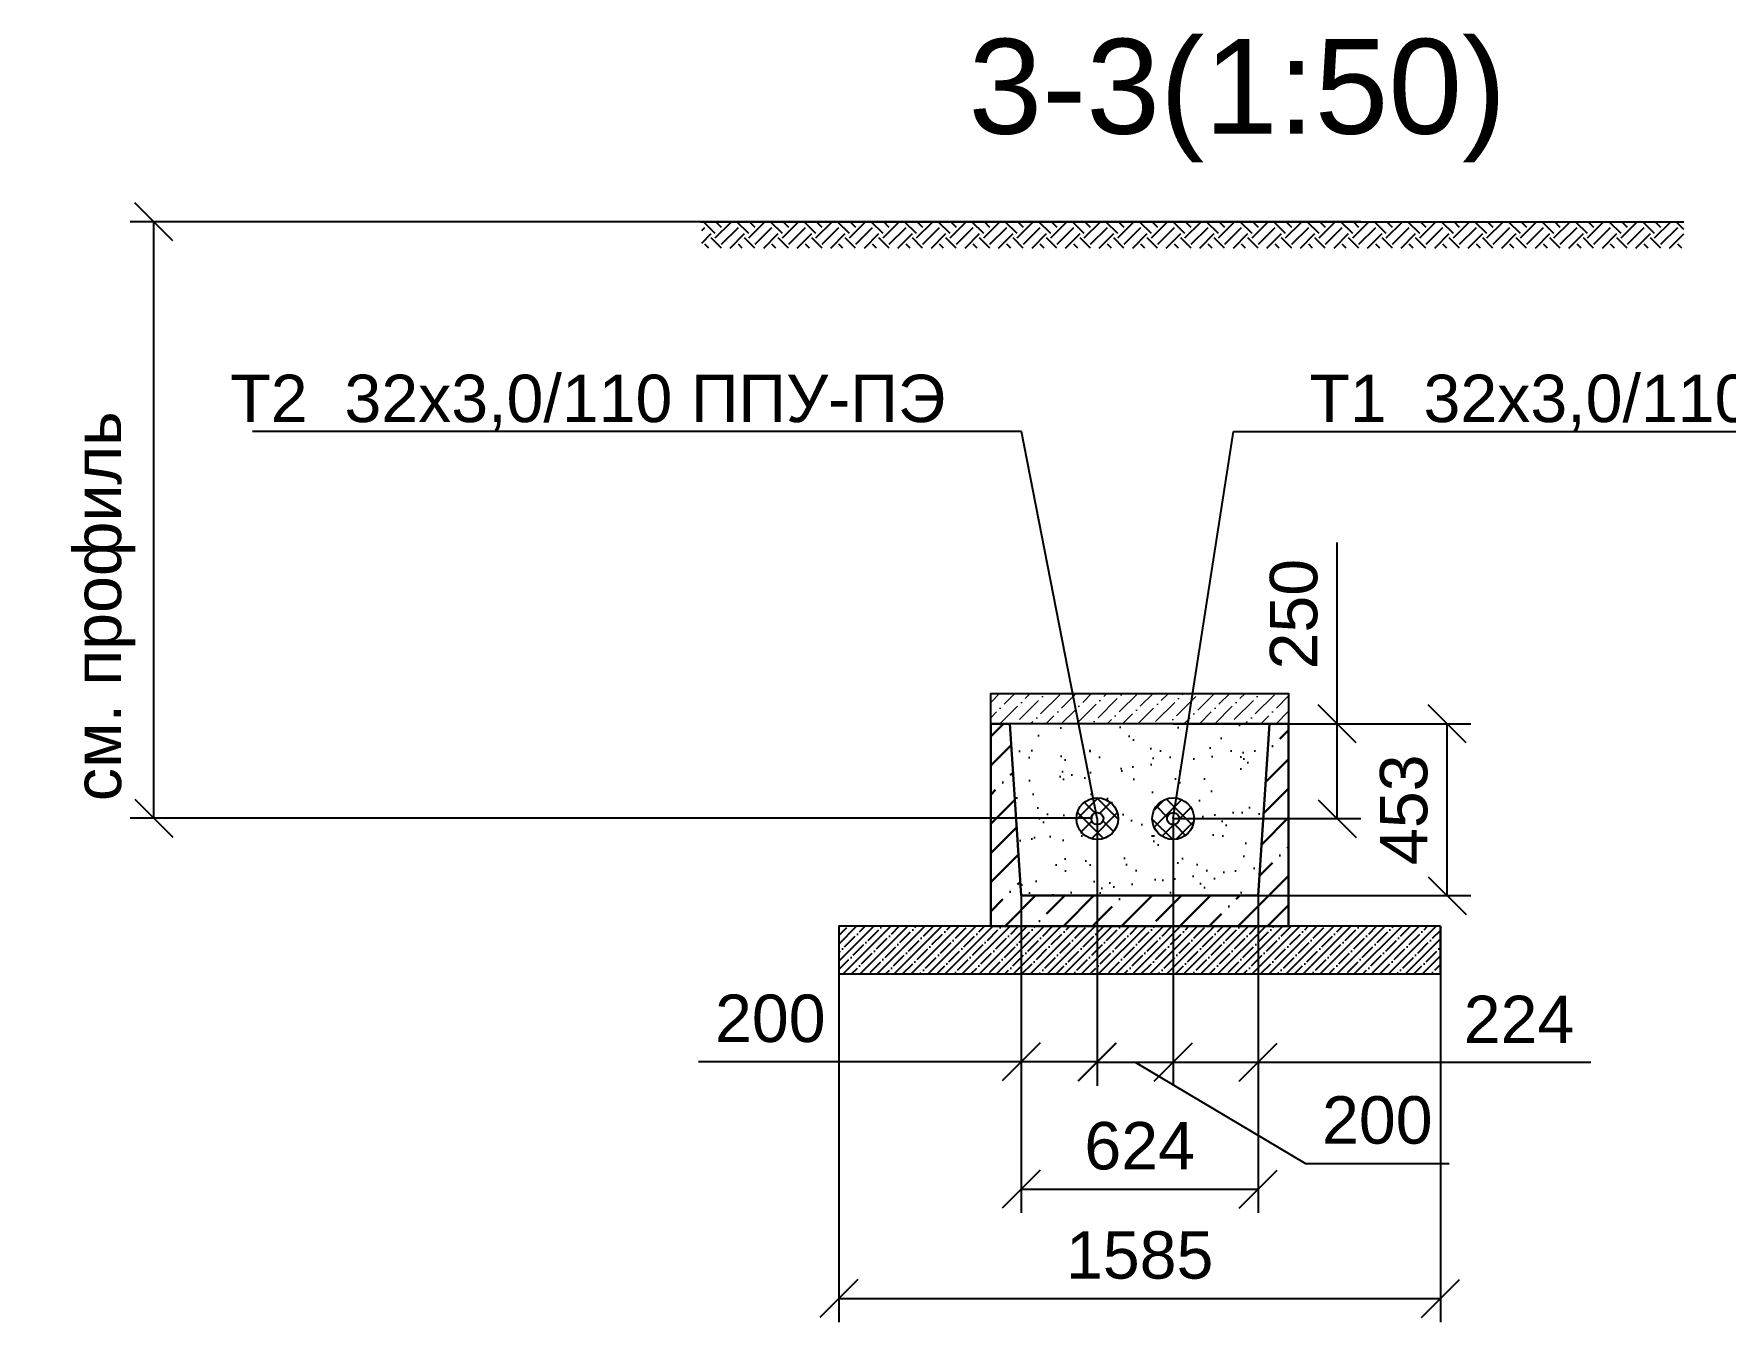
# Model space of a CAD drawing. Header units: millimetres. Extents: x 1990 to 8783, y 397 to 3825.
# Drawn here: x 4020.2 to 4109.3, y 3528.5 to 3596.4 of the extents above; entities that cross this region are included whole.
import ezdxf
from ezdxf import colors
from ezdxf.entities.mleader import LeaderData, LeaderLine
from ezdxf.math import Vec2, Vec3

# ---------------------------------------------------------------- set-up
doc = ezdxf.new("R2010")
doc.units = ezdxf.units.MM
for name, color, linetype, lineweight in [('Основной', 1, 'Continuous', 60), ('размерная', 131, 'Continuous', 30), ('Размерный', 4, 'Continuous', 30)]:
    doc.layers.add(name, color=color, linetype=linetype, lineweight=lineweight)
doc.styles.add('GOST', font='gost.shx', dxfattribs={"oblique": 15})
doc.styles.get("Standard").update_dxf_attribs({"font": 'arial.ttf'})
doc.dimstyles.new('М 1 к 50', dxfattribs={"dimtxt": 2.5, "dimasz": 2, "dimexe": 1.25, "dimexo": 0, "dimgap": 1, "dimtad": 1, "dimdec": 0, "dimlfac": 50, "dimzin": 0, "dimdsep": 46, "dimtxsty": 'GOST', "dimblk": 'OBLIQUE', "dimcen": 0, "dimclrd": 256, "dimclre": 256, "dimclrt": 256, "dimazin": 2, "dimtfac": 1, "dimtdec": 0, "dimtmove": 0, "dimatfit": 3, "dimldrblk": 'NONE', "dimfxl": 1.25, "dimtolj": 1, "dimtzin": 0, "dimlwd": -1, "dimlwe": -1, "dimarcsym": 2})

# ---------------------------------------------------------------- blocks, each defined once
blk = doc.blocks.new('*U373')
at = {"layer": 'Размерный'}
h = blk.add_hatch(dxfattribs=at)
h.set_pattern_fill('ANSI35', color=256, scale=0.85)
h.set_pattern_definition([(45, (-3446932.6355, -1336446.2115), (-3.8166088515, 3.8166088515), []), (45, (-3446928.819, -1336446.2115), (-3.8166088515, 3.8166088515), [6.746875, -1.349375, 0, -1.349375])])
h.paths.add_polyline_path([(19.5, 4), (19.5, 26.5), (17, 26.5), (15.5, 4), (-15.5, 4), (-17, 26.5), (-19.5, 26.5), (-19.5, 4), (-19.5, 0), (-15.5, 0), (15.5, 0), (19.5, 0)])
at = {"layer": 'размерная'}
for p, q in [((-19.5, 4), (-19.5, 26.5)), ((-19.5, 26.5), (-17, 26.5)), ((-15.5, 4), (-17, 26.5)), ((15.5, 4), (17, 26.5)), ((19.5, 26.5), (17, 26.5)), ((19.5, 4), (19.5, 26.5)), ((-19.5, 0), (-19.5, 4)), ((-15.5, 4), (15.5, 4)), ((19.5, 0), (19.5, 4)), ((-19.5, 0), (-15.5, 0)), ((-15.5, 0), (15.5, 0)), ((15.5, 0), (19.5, 0))]:
    blk.add_line(p, q, dxfattribs=at)
blk = doc.blocks.new('_Oblique')
at = {"color": 0, "linetype": 'ByBlock', "lineweight": -2}
blk.add_line((-0.5, -0.5), (0.5, 0.5), dxfattribs=at)
blk = doc.blocks.new('*D385')
at = {"transparency": 16777216}
for p, q in [((4090.093, 3586.53), (4025.238, 3586.53)), ((4026.488, 3555.092), (4026.488, 3586.53)), ((4075.94, 3555.092), (4025.238, 3555.092))]:
    blk.add_line(p, q, dxfattribs=at)
at = {"layer": 'Defpoints', "color": 0, "lineweight": 35, "transparency": 16777216}
for p in [(4026.488, 3586.53), (4090.093, 3586.53), (4075.94, 3555.092)]:
    blk.add_point(p, dxfattribs=at)
at = {"transparency": 16777216, "xscale": 2, "yscale": 2, "zscale": 2}
for p, rotation in [((4026.488, 3586.53), 90), ((4026.488, 3555.092), 270)]:
    blk.add_blockref('_Oblique', p, dxfattribs=dict(at, rotation=rotation))
at = {"transparency": 16777216, "insert": (4023.891, 3566.265), "char_height": 2.5, "attachment_point": 5, "rotation": 90}
blk.add_mtext('\\A1;см. профиль', dxfattribs=at)
blk = doc.blocks.new('_None')
blk = doc.blocks.new('*D407')
at = {"transparency": 16777216}
for p, q in [((4076.2, 3555.072), (4076.2, 3541.006)), ((4072.194, 3551.013), (4072.194, 3541.006)), ((4072.194, 3542.256), (4055.191, 3542.256)), ((4076.2, 3542.256), (4072.194, 3542.256))]:
    blk.add_line(p, q, dxfattribs=at)
at = {"layer": 'Defpoints', "color": 0, "lineweight": 35, "transparency": 16777216}
for p in [(4076.2, 3555.072), (4072.194, 3551.013), (4072.194, 3542.256)]:
    blk.add_point(p, dxfattribs=at)
at = {"transparency": 16777216, "xscale": 2, "yscale": 2, "zscale": 2, "rotation": 180}
blk.add_blockref('_Oblique', (4072.194, 3542.256), dxfattribs=at)
at = {"transparency": 16777216, "xscale": 2, "yscale": 2, "zscale": 2}
blk.add_blockref('_Oblique', (4076.2, 3542.256), dxfattribs=at)
at = {"transparency": 16777216, "insert": (4058.97, 3544.532), "char_height": 2.5, "attachment_point": 5}
blk.add_mtext('\\A1;200', dxfattribs=at)
blk = doc.blocks.new('*D408')
at = {"transparency": 16777216}
for p, q in [((4076.2, 3555.072), (4076.2, 3540.986)), ((4080.2, 3555.072), (4080.2, 3540.986)), ((4076.2, 3542.236), (4080.2, 3542.236)), ((4078.2, 3542.236), (4087.175, 3536.899)), ((4087.175, 3536.899), (4094.733, 3536.899))]:
    blk.add_line(p, q, dxfattribs=at)
at = {"layer": 'Defpoints', "color": 0, "lineweight": 35, "transparency": 16777216}
for p in [(4076.2, 3555.072), (4080.2, 3555.072), (4080.2, 3542.236)]:
    blk.add_point(p, dxfattribs=at)
at = {"transparency": 16777216, "xscale": 2, "yscale": 2, "zscale": 2, "rotation": 180}
blk.add_blockref('_Oblique', (4076.2, 3542.236), dxfattribs=at)
at = {"transparency": 16777216, "xscale": 2, "yscale": 2, "zscale": 2}
blk.add_blockref('_Oblique', (4080.2, 3542.236), dxfattribs=at)
at = {"transparency": 16777216, "insert": (4090.954, 3539.176), "char_height": 2.5, "attachment_point": 5}
blk.add_mtext('\\A1;200', dxfattribs=at)
blk = doc.blocks.new('*D386')
at = {"transparency": 16777216}
for p, q in [((4080.2, 3555.092), (4080.2, 3540.986)), ((4084.672, 3551.013), (4084.672, 3540.986)), ((4080.2, 3542.236), (4084.672, 3542.236)), ((4084.672, 3542.236), (4102.199, 3542.236))]:
    blk.add_line(p, q, dxfattribs=at)
at = {"layer": 'Defpoints', "color": 0, "lineweight": 35, "transparency": 16777216}
for p in [(4080.2, 3555.092), (4084.672, 3551.013), (4084.672, 3542.236)]:
    blk.add_point(p, dxfattribs=at)
at = {"transparency": 16777216, "xscale": 2, "yscale": 2, "zscale": 2, "rotation": 180}
blk.add_blockref('_Oblique', (4080.2, 3542.236), dxfattribs=at)
at = {"transparency": 16777216, "xscale": 2, "yscale": 2, "zscale": 2}
blk.add_blockref('_Oblique', (4084.672, 3542.236), dxfattribs=at)
at = {"transparency": 16777216, "insert": (4098.421, 3544.491), "char_height": 2.5, "attachment_point": 5}
blk.add_mtext('\\A1;224', dxfattribs=at)
blk = doc.blocks.new('*D409')
at = {"transparency": 16777216}
for p, q in [((4072.194, 3551.013), (4072.194, 3534.291)), ((4084.672, 3551.013), (4084.672, 3534.291)), ((4072.194, 3535.541), (4084.672, 3535.541))]:
    blk.add_line(p, q, dxfattribs=at)
at = {"layer": 'Defpoints', "color": 0, "lineweight": 35, "transparency": 16777216}
for p in [(4072.194, 3551.013), (4084.672, 3551.013), (4084.672, 3535.541)]:
    blk.add_point(p, dxfattribs=at)
at = {"transparency": 16777216, "xscale": 2, "yscale": 2, "zscale": 2, "rotation": 180}
blk.add_blockref('_Oblique', (4072.194, 3535.541), dxfattribs=at)
at = {"transparency": 16777216, "xscale": 2, "yscale": 2, "zscale": 2}
blk.add_blockref('_Oblique', (4084.672, 3535.541), dxfattribs=at)
at = {"transparency": 16777216, "insert": (4078.433, 3537.818), "char_height": 2.5, "attachment_point": 5}
blk.add_mtext('\\A1;624', dxfattribs=at)
blk = doc.blocks.new('*D410')
at = {"transparency": 16777216}
for p, q in [((4086.282, 3560.07), (4095.885, 3560.07)), ((4094.635, 3551.013), (4094.635, 3560.07)), ((4084.672, 3551.013), (4095.885, 3551.013))]:
    blk.add_line(p, q, dxfattribs=at)
at = {"layer": 'Defpoints', "color": 0, "lineweight": 35, "transparency": 16777216}
for p in [(4086.282, 3560.07), (4094.635, 3560.07), (4084.672, 3551.013)]:
    blk.add_point(p, dxfattribs=at)
at = {"transparency": 16777216, "xscale": 2, "yscale": 2, "zscale": 2}
for p, rotation in [((4094.635, 3560.07), 90), ((4094.635, 3551.013), 270)]:
    blk.add_blockref('_Oblique', p, dxfattribs=dict(at, rotation=rotation))
at = {"transparency": 16777216, "insert": (4092.358, 3555.541), "char_height": 2.5, "attachment_point": 5, "rotation": 90}
blk.add_mtext('\\A1;453', dxfattribs=at)
blk = doc.blocks.new('*D411')
at = {"transparency": 16777216}
for p, q in [((4088.837, 3560.07), (4088.837, 3569.627)), ((4080.2, 3560.07), (4090.087, 3560.07)), ((4088.837, 3555.072), (4088.837, 3560.07)), ((4080.2, 3555.072), (4090.087, 3555.072))]:
    blk.add_line(p, q, dxfattribs=at)
at = {"layer": 'Defpoints', "color": 0, "lineweight": 35, "transparency": 16777216}
for p in [(4080.2, 3560.07), (4088.837, 3560.07), (4080.2, 3555.072)]:
    blk.add_point(p, dxfattribs=at)
at = {"transparency": 16777216, "xscale": 2, "yscale": 2, "zscale": 2}
for p, rotation in [((4088.837, 3560.07), 90), ((4088.837, 3555.072), 270)]:
    blk.add_blockref('_Oblique', p, dxfattribs=dict(at, rotation=rotation))
at = {"transparency": 16777216, "insert": (4086.56, 3565.848), "char_height": 2.5, "attachment_point": 5, "rotation": 90}
blk.add_mtext('\\A1;250', dxfattribs=at)
blk = doc.blocks.new('*D412')
at = {"transparency": 16777216}
for p, q in [((4062.583, 3549.403), (4062.583, 3528.535)), ((4094.282, 3549.403), (4094.282, 3528.535)), ((4062.583, 3529.785), (4094.282, 3529.785))]:
    blk.add_line(p, q, dxfattribs=at)
at = {"layer": 'Defpoints', "color": 0, "lineweight": 35, "transparency": 16777216}
for p in [(4062.583, 3549.403), (4094.282, 3549.403), (4094.282, 3529.785)]:
    blk.add_point(p, dxfattribs=at)
at = {"transparency": 16777216, "xscale": 2, "yscale": 2, "zscale": 2, "rotation": 180}
blk.add_blockref('_Oblique', (4062.583, 3529.785), dxfattribs=at)
at = {"transparency": 16777216, "xscale": 2, "yscale": 2, "zscale": 2}
blk.add_blockref('_Oblique', (4094.282, 3529.785), dxfattribs=at)
at = {"transparency": 16777216, "insert": (4078.433, 3532.062), "char_height": 2.5, "attachment_point": 5}
blk.add_mtext('\\A1;1585', dxfattribs=at)

msp = doc.modelspace()

# ---------------------------------------------------------------- hatches: boundary and pattern name
h = msp.add_hatch()
h.set_pattern_fill('EARTH', color=256, scale=5, angle=45, style=0)
h.set_pattern_definition([(45, (-22845.1445, 120335.4178), (0, 1.767766953), [1.25, -1.25]), (45, (-22845.4759, 120335.7493), (0, 1.767766953), [1.25, -1.25]), (45, (-22845.8074, 120336.0807), (0, 1.767766953), [1.25, -1.25]), (135, (-22845.8074, 120336.3017), (-1.767766953, 2e-16), [1.25, -1.25]), (135, (-22845.4759, 120336.6332), (-1.767766953, 2e-16), [1.25, -1.25]), (135, (-22845.1445, 120336.9646), (-1.767766953, 2e-16), [1.25, -1.25])])
h.paths.add_polyline_path([(4104.842, 3586.53), (4107.111, 3586.53), (4107.111, 3585.14), (4103.541, 3585.14)])
h.paths.add_polyline_path([(4095.626, 3586.53), (4104.842, 3586.53), (4103.541, 3585.14), (4095.626, 3585.14)])
h.paths.add_polyline_path([(4086.411, 3586.53), (4095.626, 3586.53), (4095.626, 3585.14), (4087.712, 3585.14)])
h.paths.add_polyline_path([(4055.354, 3586.53), (4086.411, 3586.53), (4087.712, 3585.14), (4055.354, 3585.14)])
at = {"lineweight": 20}
h = msp.add_hatch(dxfattribs=at)
h.set_pattern_fill('ANSI36', color=256, scale=0.18)
h.set_pattern_definition([(45, (714.4358, 1010.0421), (0.303083644, 1.111306695), [1.42875, -0.28575, 0, -0.28575])])
h.paths.add_polyline_path([(4070.583, 3561.67), (4070.583, 3560.07), (4086.282, 3560.07), (4086.282, 3561.67)])
h = msp.add_hatch()
h.set_pattern_fill('AR-SAND', color=256, scale=0.047)
h.set_pattern_definition([(37.5, (714.4358, 1010.0421), (-0.0752015, 2.3002422), [0, -1.814576, 0, -2.02946, 0, -1.939925]), (7.5, (714.4358, 1010.042), (2.1127594, 3.369078), [0, -0.978916, 0, -1.635506, 0, -0.626745]), (327.5, (712.9674, 1010.0421), (3.7176641, 0.0067548), [0, -0.5969, 0, -2.14884, 0, -2.80543]), (317.5, (712.9674, 1010.042), (3.5887153, 1.0477678), [0, -0.29845, 0, -1.408684, 0, -1.61163])])
h.paths.add_polyline_path([(4072.194, 3551.013), (4084.672, 3551.013), (4085.275, 3560.07), (4071.59, 3560.07)])
h.paths.add_polyline_path([(4075.1, 3555.072, -1), (4077.3, 3555.072, -1)], flags=16)
h.paths.add_polyline_path([(4081.3, 3555.072, -1), (4079.1, 3555.072, -1)], flags=16)
at = {"lineweight": 25, "ltscale": 0.5}
h = msp.add_hatch(dxfattribs=at)
h.set_pattern_fill('ANSI37', scale=0.2)
h.set_pattern_definition([(45, (557.7502, 994.9641), (-0.44901281, 0.44901281), []), (135, (557.7502, 994.9641), (-0.44901281, -0.44901281), [])])
h.paths.add_polyline_path([(4076.52, 3555.072, -1), (4075.88, 3555.072, -0.358595), (4076.138, 3555.386), (4075.988, 3556.151, 0.358595), (4075.1, 3555.072, 1), (4077.3, 3555.072, 0.472109), (4075.988, 3556.151), (4076.138, 3555.386, -0.472109)])
h.paths.add_polyline_path([(4079.1, 3555.072, 1), (4081.3, 3555.072, 0.369684), (4080.369, 3556.159), (4080.249, 3555.388, -0.369684), (4080.52, 3555.072, -1), (4079.88, 3555.072, -0.46019), (4080.249, 3555.388), (4080.369, 3556.159, 0.46019)])
at = {"ltscale": 50}
h = msp.add_hatch(dxfattribs=at)
h.set_pattern_fill('ANSI35', scale=0.1)
h.set_pattern_definition([(45, (3907.3024, 3530.5827), (-0.4490128, 0.4490128), []), (45, (3907.75143, 3530.5827), (-0.4490128, 0.4490128), [0.79375, -0.15875, 0, -0.15875])])
h.paths.add_polyline_path([(4094.282, 3546.888), (4094.282, 3549.403), (4062.583, 3549.403), (4062.583, 3546.888)])

# ---------------------------------------------------------------- linework, layer by layer
msp.add_line((4055.284, 3586.53), (4107.111, 3586.53))
at = {"lineweight": 25}
msp.add_lwpolyline([(4070.583, 3560.07), (4070.583, 3561.67), (4086.282, 3561.67), (4086.282, 3560.07), (4070.583, 3560.07)], dxfattribs=at)
msp.add_lwpolyline([(4094.282, 3549.403), (4062.583, 3549.403), (4062.583, 3546.888), (4094.282, 3546.888)], close=True)
for centre, radius in [((4076.2, 3555.072), 1.1), ((4080.2, 3555.072), 1.1), ((4076.2, 3555.072), 0.32), ((4080.2, 3555.072), 0.32)]:
    msp.add_circle(centre, radius, dxfattribs=at)

# ---------------------------------------------------------------- block references
at = {"lineweight": 25, "xscale": 0.4025157232704403, "yscale": 0.4025157232704403, "zscale": 0.4025157232704403}
msp.add_blockref('*U373', (4078.433, 3549.403), dxfattribs=at)

# ---------------------------------------------------------------- texts
at = {"layer": 'Основной', "lineweight": 25, "insert": (4069.412, 3596.167, 1.966), "char_height": 5, "width": 25.33818, "attachment_point": 1}
msp.add_mtext('3-3(1:50)', dxfattribs=at)

# ---------------------------------------------------------------- dimensions: what is measured, and where the dimension line sits
dim = msp.add_linear_dim(base=(4026.488, 3586.53), p1=(4075.94, 3555.092), p2=(4090.093, 3586.53), angle=90, text='см. профиль', dimstyle='М 1 к 50', override={"dimtxsty": 'Standard'})
dim.commit()
dim.dimension.update_dxf_attribs({"geometry": '*D385', "text_midpoint": (4026.488, 3566.265), "dimtype": 160})
for base, p1, p2, picture, middle in [((4088.837, 3560.07), (4080.2, 3555.072), (4080.2, 3560.07), '*D411', (4086.56, 3565.848)), ((4094.635, 3560.07), (4084.672, 3551.013), (4086.282, 3560.07), '*D410', (4092.358, 3555.541))]:
    dim = msp.add_linear_dim(base=base, p1=p1, p2=p2, angle=90, dimstyle='М 1 к 50', override={"dimtxsty": 'Standard'})
    dim.commit()
    dim.dimension.update_dxf_attribs({"geometry": picture, "text_midpoint": middle})
for base, p1, p2, override, picture, middle in [((4072.194, 3542.256), (4076.2, 3555.072), (4072.194, 3551.013), {"dimtxsty": 'Standard'}, '*D407', (4058.97, 3542.256)), ((4080.2, 3542.236), (4076.2, 3555.072), (4080.2, 3555.072), {"dimtxsty": 'Standard', "dimtmove": 1}, '*D408', (4088.175, 3536.899)), ((4084.672, 3542.236), (4080.2, 3555.092), (4084.672, 3551.013), {"dimtxsty": 'Standard'}, '*D386', (4098.421, 3542.236))]:
    dim = msp.add_linear_dim(base=base, p1=p1, p2=p2, dimstyle='М 1 к 50', override=override)
    dim.commit()
    dim.dimension.update_dxf_attribs({"geometry": picture, "text_midpoint": middle, "dimtype": 160})
for base, p1, p2, picture, middle in [((4084.672, 3535.541), (4072.194, 3551.013), (4084.672, 3551.013), '*D409', (4078.433, 3537.818)), ((4094.282, 3529.785), (4062.583, 3549.403), (4094.282, 3549.403), '*D412', (4078.433, 3532.062))]:
    dim = msp.add_linear_dim(base=base, p1=p1, p2=p2, dimstyle='М 1 к 50', override={"dimtxsty": 'Standard'})
    dim.commit()
    dim.dimension.update_dxf_attribs({"geometry": picture, "text_midpoint": middle})

# ---------------------------------------------------------------- leaders
at = {"lineweight": 25}
ml = msp.add_multileader_mtext('Standard', dxfattribs=at)
ml.set_content('Т2  32х3,0/110 ППУ-ПЭ', color=256)
ml.set_leader_properties()
ml.set_arrow_properties(name='NONE')
ml.build(insert=Vec2(0, 0))
ml.multileader.update_dxf_attribs({"text_left_attachment_type": 6, "text_right_attachment_type": 6, "dogleg_length": 2, "arrow_head_size": 2.5})
ctx = ml.context
ctx.base_point, ctx.char_height, ctx.arrow_head_size, ctx.plane_origin = Vec3(4028.762, 3575.469), 2.5, 2.5, Vec3(4076.2, 3555.072)
ctx.left_attachment, ctx.right_attachment, ctx.text_align_type = 6, 6, 2
notes = []
notes.append((ctx, [(1, (1, 1, 0), (4072.202, 3575.469), (-1, 0), 2, [(0, [(4076.2, 3555.072)], 0, [])])]))
ctx.mtext.insert, ctx.mtext.alignment, ctx.mtext.flow_direction = Vec3(4068.202, 3578.469), 3, 5
ml = msp.add_multileader_mtext('Standard', dxfattribs=at)
ml.set_content('Т1  32х3,0/110 ППУ-ПЭ', color=256)
ml.set_leader_properties()
ml.set_arrow_properties(name='NONE')
ml.build(insert=Vec2(0, 0))
ml.multileader.update_dxf_attribs({"text_left_attachment_type": 6, "text_right_attachment_type": 6, "dogleg_length": 2, "arrow_head_size": 2.5})
ctx = ml.context
ctx.base_point, ctx.char_height, ctx.arrow_head_size, ctx.plane_origin = Vec3(4085.374, 3575.469), 2.5, 2.5, Vec3(4080.2, 3555.072)
ctx.left_attachment, ctx.right_attachment = 6, 6
notes.append((ctx, [(0, (1, 1, 0), (4083.374, 3575.469), (1, 0), 2, [(0, [(4080.2, 3555.072)], 0, [])])]))
ctx.mtext.insert, ctx.mtext.flow_direction = Vec3(4087.374, 3578.469), 5
for ctx, leaders in notes:
    for number, flags, end, landing, length, lines in leaders:
        leader = LeaderData()
        leader.index, (leader.has_last_leader_line, leader.has_dogleg_vector, leader.attachment_direction) = number, flags
        leader.last_leader_point, leader.dogleg_vector, leader.dogleg_length = Vec3(end), Vec3(landing), length
        for number, points, colour, breaks in lines:
            line = LeaderLine()
            line.index, line.vertices, line.color, line.breaks = number, Vec3.list(points), colors.encode_raw_color(colour), breaks
            leader.lines.append(line)
        ctx.leaders.append(leader)

doc.saveas('drawing.dxf')
